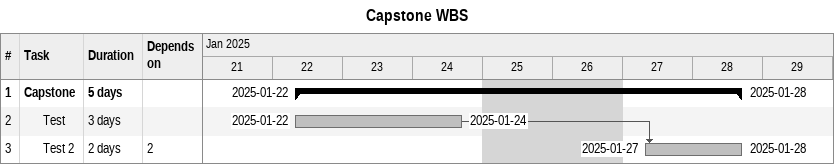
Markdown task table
Capstone WBS

| ID | Level | Task | Duration | Start | Finish | Predecessors |
|---|---|---|---|---|---|---|
| 1 | 1 | **Capstone** | 5d | 2025-01-22 | 2025-01-28 |  |
| 2 | 2 | Test | 3d | 2025-01-22 | 2025-01-24 |  |
| 3 | 2 | Test 2 | 2d | 2025-01-27 | 2025-01-28 | 2 |
